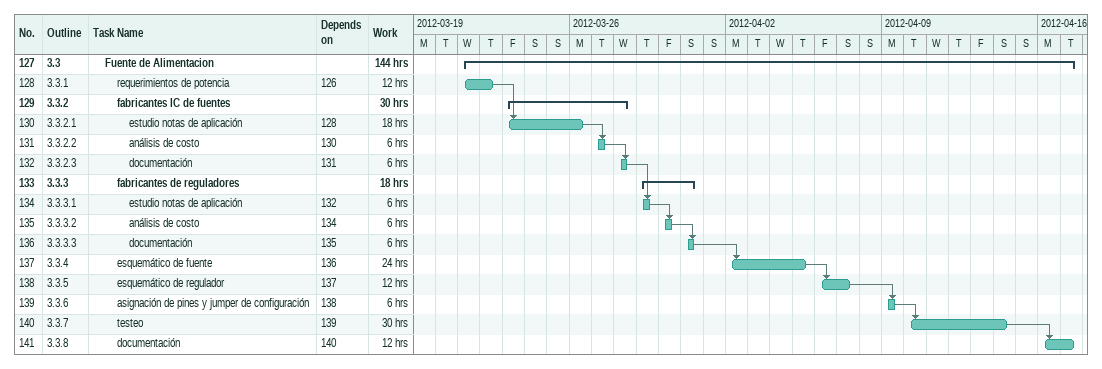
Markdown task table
| ID | WBS | Task | Start | Finish | Predecessors | Work (h) |
|---|---|---|---|---|---|---|
| 127 | 3.3 | **Fuente de Alimentacion** | 2012-03-21 | 2012-04-17 |  | 144 |
| 128 | 3.3.1 | requerimientos de potencia | 2012-03-21 | 2012-03-22 | 126 | 12 |
| 129 | 3.3.2 | **fabricantes IC de fuentes** | 2012-03-23 | 2012-03-28 |  | 30 |
| 130 | 3.3.2.1 | estudio notas de aplicación | 2012-03-23 | 2012-03-26 | 128 | 18 |
| 131 | 3.3.2.2 | análisis de costo | 2012-03-27 | 2012-03-27 | 130 | 6 |
| 132 | 3.3.2.3 | documentación | 2012-03-28 | 2012-03-28 | 131 | 6 |
| 133 | 3.3.3 | **fabricantes de reguladores** | 2012-03-29 | 2012-03-31 |  | 18 |
| 134 | 3.3.3.1 | estudio notas de aplicación | 2012-03-29 | 2012-03-29 | 132 | 6 |
| 135 | 3.3.3.2 | análisis de costo | 2012-03-30 | 2012-03-30 | 134 | 6 |
| 136 | 3.3.3.3 | documentación | 2012-03-31 | 2012-03-31 | 135 | 6 |
| 137 | 3.3.4 | esquemático de fuente | 2012-04-02 | 2012-04-05 | 136 | 24 |
| 138 | 3.3.5 | esquemático de regulador | 2012-04-06 | 2012-04-07 | 137 | 12 |
| 139 | 3.3.6 | asignación de pines y jumper de configuración | 2012-04-09 | 2012-04-09 | 138 | 6 |
| 140 | 3.3.7 | testeo | 2012-04-10 | 2012-04-14 | 139 | 30 |
| 141 | 3.3.8 | documentación | 2012-04-16 | 2012-04-17 | 140 | 12 |
